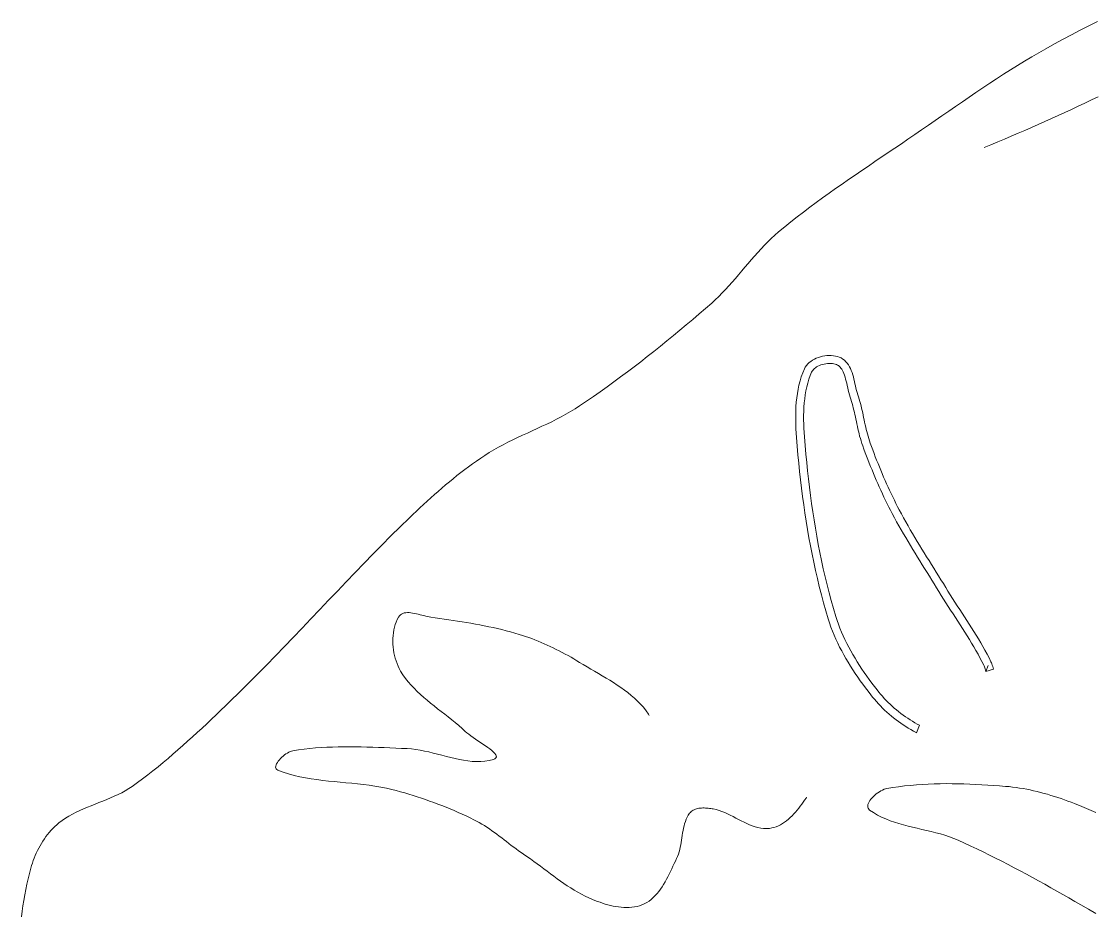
# Model space of a CAD drawing. Header units: inches. Extents: x -12 to 23, y -13.2 to 21.7.
# Drawn here: x -10.085 to -5.887, y 6.432 to 9.939 of the extents above; entities that cross this region are included whole.
import ezdxf

# ---------------------------------------------------------------- set-up
doc = ezdxf.new("R2010")
doc.units = ezdxf.units.IN
doc.header["$MEASUREMENT"] = 0
doc.layers.get('0').update_dxf_attribs({"lineweight": 0})

msp = doc.modelspace()

# ---------------------------------------------------------------- linework, layer by layer
at = {"color": 7, "linetype": 'Continuous', "lineweight": 0}
for p, q in [((-5.9428, 9.6064), (-5.9168, 9.6187)), ((-5.9168, 9.6187), (-5.8908, 9.631)), ((-5.8908, 9.631), (-5.8648, 9.6434)), ((-6.0211, 9.5703), (-5.995, 9.5822)), ((-5.995, 9.5822), (-5.9689, 9.5943)), ((-5.9689, 9.5943), (-5.9428, 9.6064)), ((-6.1261, 9.5233), (-6.0998, 9.5349)), ((-6.0998, 9.5349), (-6.0736, 9.5466)), ((-6.0736, 9.5466), (-6.0473, 9.5584)), ((-6.0473, 9.5584), (-6.0211, 9.5703)), ((-6.2053, 9.4889), (-6.1789, 9.5003)), ((-6.1789, 9.5003), (-6.1525, 9.5117)), ((-6.1525, 9.5117), (-6.1261, 9.5233)), ((-6.3113, 9.4444), (-6.2848, 9.4554)), ((-6.2848, 9.4554), (-6.2582, 9.4665)), ((-6.2582, 9.4665), (-6.2317, 9.4777)), ((-6.2317, 9.4777), (-6.2053, 9.4889))]:
    msp.add_line(p, q, dxfattribs=at)
for points in [[(-10.0854, 6.4278), (-10.0826, 6.4491), (-10.0794, 6.4705), (-10.076, 6.4918), (-10.0723, 6.513), (-10.0683, 6.5341), (-10.0639, 6.5552), (-10.0592, 6.5762), (-10.0541, 6.5971), (-10.0486, 6.6179), (-10.0457, 6.628), (-10.0426, 6.638), (-10.0391, 6.648), (-10.0354, 6.658), (-10.0314, 6.6678), (-10.0271, 6.6776), (-10.0225, 6.6873), (-10.0176, 6.6968), (-10.0125, 6.7062), (-10.0071, 6.7154), (-10.0015, 6.7245), (-9.9955, 6.7334), (-9.9893, 6.742), (-9.9829, 6.7505), (-9.9762, 6.7587), (-9.9692, 6.7666), (-9.962, 6.7743), (-9.9545, 6.7816), (-9.9467, 6.7887), (-9.9387, 6.7954), (-9.926, 6.8051), (-9.9128, 6.8141), (-9.8992, 6.8225), (-9.8853, 6.8303), (-9.871, 6.8376), (-9.8564, 6.8444), (-9.8417, 6.851), (-9.8267, 6.8572), (-9.8117, 6.8633), (-9.7966, 6.8693), (-9.7814, 6.8752), (-9.7662, 6.8811), (-9.7512, 6.8872), (-9.7362, 6.8935), (-9.7214, 6.9), (-9.7068, 6.9068), (-9.6924, 6.9141), (-9.6784, 6.9218), (-9.6647, 6.9302), (-9.6513, 6.9391), (-9.6307, 6.954), (-9.6102, 6.9692), (-9.59, 6.9846), (-9.5699, 7.0003), (-9.55, 7.0162), (-9.5303, 7.0323), (-9.5107, 7.0486), (-9.4913, 7.0651), (-9.472, 7.0818), (-9.4529, 7.0987), (-9.4338, 7.1157), (-9.4149, 7.1328), (-9.3961, 7.15), (-9.3774, 7.1674), (-9.3588, 7.1848), (-9.3403, 7.2024), (-9.3218, 7.22), (-9.3034, 7.2376), (-9.285, 7.2553), (-9.2667, 7.273), (-9.2308, 7.3081), (-9.1952, 7.3435), (-9.1598, 7.3791), (-9.1246, 7.4149), (-9.0895, 7.4509), (-9.0547, 7.487), (-9.0199, 7.5232), (-8.9852, 7.5596), (-8.9506, 7.596), (-8.9161, 7.6324), (-8.8815, 7.6688), (-8.8469, 7.7052), (-8.8122, 7.7416), (-8.7774, 7.7778), (-8.7425, 7.8139), (-8.7075, 7.8499), (-8.6722, 7.8856), (-8.6368, 7.9212), (-8.6011, 7.9565), (-8.5651, 7.9915), (-8.5513, 8.0049), (-8.5374, 8.0181), (-8.5233, 8.0313), (-8.5093, 8.0444), (-8.4951, 8.0575), (-8.4808, 8.0704), (-8.4665, 8.0833), (-8.452, 8.096), (-8.4374, 8.1086), (-8.4228, 8.1211), (-8.408, 8.1334), (-8.3931, 8.1456), (-8.3781, 8.1576), (-8.3629, 8.1695), (-8.3477, 8.1812), (-8.3323, 8.1927), (-8.3167, 8.204), (-8.3011, 8.2151), (-8.2852, 8.226), (-8.2693, 8.2367), (-8.2516, 8.2479), (-8.2336, 8.2587), (-8.2153, 8.269), (-8.1969, 8.2789), (-8.1782, 8.2885), (-8.1593, 8.2978), (-8.1404, 8.3069), (-8.1213, 8.3159), (-8.1022, 8.3247), (-8.083, 8.3335), (-8.0639, 8.3422), (-8.0448, 8.3511), (-8.0257, 8.3601), (-8.0068, 8.3692), (-7.988, 8.3786), (-7.9694, 8.3883), (-7.951, 8.3983), (-7.9328, 8.4088), (-7.9149, 8.4197), (-7.8973, 8.4311), (-7.8702, 8.4495), (-7.8432, 8.4682), (-7.8163, 8.487), (-7.7896, 8.5061), (-7.763, 8.5254), (-7.7365, 8.5449), (-7.7102, 8.5645), (-7.6841, 8.5844), (-7.658, 8.6044), (-7.6321, 8.6246), (-7.6063, 8.645), (-7.5807, 8.6655), (-7.5551, 8.6862), (-7.5297, 8.7071), (-7.5044, 8.728), (-7.4792, 8.7491), (-7.4542, 8.7703), (-7.4292, 8.7917), (-7.4043, 8.8132), (-7.3796, 8.8347), (-7.3654, 8.8475), (-7.3516, 8.8607), (-7.3381, 8.8743), (-7.3249, 8.8882), (-7.3119, 8.9023), (-7.2992, 8.9166), (-7.2866, 8.9311), (-7.2741, 8.9457), (-7.2617, 8.9603), (-7.2493, 8.975), (-7.2369, 8.9897), (-7.2244, 9.0044), (-7.2119, 9.0189), (-7.1992, 9.0332), (-7.1863, 9.0474), (-7.1732, 9.0613), (-7.1598, 9.075), (-7.1461, 9.0883), (-7.132, 9.1012), (-7.1175, 9.1137), (-7.0935, 9.1335), (-7.0692, 9.1531), (-7.0447, 9.1724), (-7.02, 9.1914), (-6.9951, 9.2102), (-6.97, 9.2288), (-6.9448, 9.2471), (-6.9195, 9.2653), (-6.894, 9.2834), (-6.8684, 9.3013), (-6.8428, 9.3191), (-6.817, 9.3368), (-6.7912, 9.3544), (-6.7654, 9.372), (-6.7395, 9.3895), (-6.6878, 9.4245), (-6.6619, 9.442), (-6.6361, 9.4595), (-6.6104, 9.4772), (-6.5837, 9.4955), (-6.5571, 9.5139), (-6.5304, 9.5323), (-6.5038, 9.5507), (-6.4772, 9.5691), (-6.4505, 9.5876), (-6.4239, 9.6059), (-6.3971, 9.6242), (-6.3704, 9.6425), (-6.3436, 9.6606), (-6.3167, 9.6786), (-6.2897, 9.6965), (-6.2626, 9.7142), (-6.2354, 9.7317), (-6.2081, 9.7491), (-6.1807, 9.7662), (-6.1531, 9.7831), (-6.1253, 9.7997), (-6.0974, 9.8161), (-6.0694, 9.8322), (-6.036, 9.8508), (-6.0025, 9.8691), (-5.9688, 9.887), (-5.935, 9.9047), (-5.901, 9.922), (-5.8669, 9.9392)], [(-6.3051, 7.3901), (-6.3064, 7.3952), (-6.3078, 7.3997), (-6.3092, 7.404), (-6.3106, 7.4078), (-6.3119, 7.4112), (-6.3132, 7.414), (-6.3204, 7.4286), (-6.3279, 7.4433), (-6.3357, 7.4578), (-6.3438, 7.4723), (-6.3521, 7.4867), (-6.3606, 7.5011), (-6.3693, 7.5154), (-6.3781, 7.5296), (-6.3872, 7.5439), (-6.3963, 7.5581), (-6.4055, 7.5724), (-6.4148, 7.5866), (-6.4242, 7.6009), (-6.4336, 7.6152), (-6.443, 7.6296), (-6.4524, 7.6441), (-6.4617, 7.6586), (-6.471, 7.6732), (-6.4801, 7.6879), (-6.4891, 7.7027), (-6.4983, 7.7178), (-6.5075, 7.7329), (-6.5168, 7.7479), (-6.5261, 7.7629), (-6.5354, 7.7779), (-6.5448, 7.793), (-6.5542, 7.808), (-6.5635, 7.8231), (-6.5729, 7.8382), (-6.5823, 7.8534), (-6.5916, 7.8686), (-6.6009, 7.8838), (-6.6101, 7.8992), (-6.6192, 7.9146), (-6.6283, 7.93), (-6.6373, 7.9456), (-6.6461, 7.9612), (-6.6548, 7.977), (-6.6634, 7.9928), (-6.6719, 8.0087), (-6.6786, 8.0217), (-6.6851, 8.0346), (-6.6916, 8.0476), (-6.698, 8.0607), (-6.7043, 8.0738), (-6.7105, 8.0869), (-6.7166, 8.1001), (-6.7226, 8.1133), (-6.7285, 8.1266), (-6.7343, 8.1399), (-6.74, 8.1532), (-6.7457, 8.1666), (-6.7512, 8.18), (-6.7567, 8.1934), (-6.762, 8.2069), (-6.7673, 8.2204), (-6.7725, 8.2339), (-6.7777, 8.2475), (-6.7827, 8.261), (-6.7877, 8.2748), (-6.791, 8.2842), (-6.7941, 8.2939), (-6.7969, 8.3035), (-6.7996, 8.313), (-6.802, 8.3226), (-6.8043, 8.3321), (-6.8065, 8.3416), (-6.8086, 8.351), (-6.8106, 8.3603), (-6.8125, 8.3696), (-6.8144, 8.3788), (-6.8164, 8.3879), (-6.8183, 8.3969), (-6.8203, 8.4058), (-6.8224, 8.4146), (-6.8245, 8.4233), (-6.8268, 8.4319), (-6.8291, 8.4404), (-6.8317, 8.4487), (-6.8345, 8.4574), (-6.8373, 8.466), (-6.8399, 8.4752), (-6.8422, 8.4843), (-6.8444, 8.4934), (-6.8465, 8.5024), (-6.8485, 8.5113), (-6.8505, 8.5199), (-6.8525, 8.5283), (-6.8546, 8.5364), (-6.8568, 8.5441), (-6.8591, 8.5514), (-6.8616, 8.5582), (-6.8642, 8.5645), (-6.867, 8.5701), (-6.8699, 8.5751), (-6.873, 8.5795), (-6.8761, 8.5832), (-6.8794, 8.5864), (-6.883, 8.5891), (-6.8869, 8.5914), (-6.8909, 8.5932), (-6.8954, 8.5948), (-6.9006, 8.5961), (-6.9062, 8.597), (-6.9122, 8.5975), (-6.9186, 8.5976), (-6.9251, 8.5972), (-6.9317, 8.5965), (-6.9383, 8.5953), (-6.9449, 8.5937), (-6.9512, 8.5917), (-6.9573, 8.5893), (-6.963, 8.5867), (-6.9683, 8.5838), (-6.973, 8.5806), (-6.9772, 8.5774), (-6.9807, 8.574), (-6.9836, 8.5707), (-6.9858, 8.5674), (-6.9878, 8.5637), (-6.9934, 8.55), (-6.9986, 8.5356), (-7.0031, 8.5208), (-7.007, 8.5057), (-7.0103, 8.4904), (-7.013, 8.4748), (-7.0151, 8.459), (-7.0168, 8.4429), (-7.018, 8.4267), (-7.0188, 8.4102), (-7.0191, 8.3937), (-7.0191, 8.377), (-7.0188, 8.3602), (-7.0182, 8.3433), (-7.0173, 8.3264), (-7.0162, 8.3094), (-7.0149, 8.2925), (-7.0135, 8.2755), (-7.0119, 8.2586), (-7.0104, 8.2418), (-7.0072, 8.2094), (-7.0038, 8.1771), (-7.0002, 8.1448), (-6.9963, 8.1126), (-6.9922, 8.0803), (-6.9878, 8.0481), (-6.9832, 8.016), (-6.9783, 7.9839), (-6.9731, 7.9519), (-6.9675, 7.9199), (-6.9617, 7.888), (-6.9555, 7.8562), (-6.949, 7.8245), (-6.9422, 7.7928), (-6.935, 7.7613), (-6.9274, 7.7299), (-6.9194, 7.6986), (-6.9111, 7.6674), (-6.9024, 7.6363), (-6.8933, 7.6055), (-6.8883, 7.59), (-6.8829, 7.5747), (-6.8772, 7.5595), (-6.871, 7.5444), (-6.8644, 7.5294), (-6.8575, 7.5145), (-6.8502, 7.4997), (-6.8425, 7.485), (-6.8346, 7.4705), (-6.8264, 7.456), (-6.8178, 7.4417), (-6.809, 7.4274), (-6.8, 7.4133), (-6.7907, 7.3993), (-6.7813, 7.3854), (-6.7716, 7.3716), (-6.7618, 7.3579), (-6.7518, 7.3443), (-6.7417, 7.3308), (-6.7315, 7.3176), (-6.7247, 7.309), (-6.7178, 7.3006), (-6.7106, 7.2924), (-6.7033, 7.2842), (-6.6957, 7.2763), (-6.688, 7.2685), (-6.6801, 7.2608), (-6.672, 7.2534), (-6.6638, 7.2461), (-6.6554, 7.2389), (-6.6469, 7.232), (-6.6382, 7.2252), (-6.6293, 7.2186), (-6.6204, 7.2122), (-6.6113, 7.206), (-6.6021, 7.2), (-6.5928, 7.1942), (-6.5834, 7.1887), (-6.5738, 7.1833), (-6.5655, 7.1789), (-6.5649, 7.1786), (-6.5765, 7.1496), (-6.5787, 7.1505), (-6.5889, 7.1559), (-6.599, 7.1616), (-6.609, 7.1675), (-6.6188, 7.1736), (-6.6286, 7.18), (-6.6382, 7.1866), (-6.6477, 7.1933), (-6.6571, 7.2003), (-6.6663, 7.2075), (-6.6754, 7.2149), (-6.6843, 7.2225), (-6.693, 7.2302), (-6.7016, 7.2382), (-6.71, 7.2463), (-6.7182, 7.2546), (-6.7262, 7.263), (-6.734, 7.2716), (-6.7416, 7.2804), (-6.749, 7.2893), (-6.7562, 7.2984), (-6.7666, 7.312), (-6.7769, 7.3257), (-6.7871, 7.3395), (-6.7971, 7.3535), (-6.807, 7.3676), (-6.8167, 7.3819), (-6.8262, 7.3963), (-6.8355, 7.4108), (-6.8446, 7.4255), (-6.8534, 7.4403), (-6.8619, 7.4553), (-6.8701, 7.4704), (-6.8781, 7.4856), (-6.8856, 7.501), (-6.8929, 7.5165), (-6.8998, 7.5322), (-6.9062, 7.548), (-6.9123, 7.564), (-6.9179, 7.5801), (-6.9231, 7.5964), (-6.9324, 7.6277), (-6.9412, 7.6591), (-6.9497, 7.6907), (-6.9577, 7.7224), (-6.9654, 7.7542), (-6.9727, 7.786), (-6.9796, 7.818), (-6.9862, 7.8501), (-6.9924, 7.8822), (-6.9983, 7.9144), (-7.0039, 7.9467), (-7.0091, 7.979), (-7.0141, 8.0114), (-7.0188, 8.0438), (-7.0232, 8.0763), (-7.0273, 8.1087), (-7.0312, 8.1412), (-7.0349, 8.1737), (-7.0383, 8.2063), (-7.0415, 8.2388), (-7.0431, 8.2557), (-7.0446, 8.2728), (-7.046, 8.29), (-7.0473, 8.3072), (-7.0485, 8.3246), (-7.0494, 8.3419), (-7.05, 8.3593), (-7.0504, 8.3767), (-7.0504, 8.394), (-7.05, 8.4113), (-7.0492, 8.4285), (-7.0479, 8.4457), (-7.0462, 8.4627), (-7.0438, 8.4796), (-7.0409, 8.4963), (-7.0374, 8.5129), (-7.0332, 8.5292), (-7.0283, 8.5454), (-7.0226, 8.5613), (-7.0161, 8.5769), (-7.0126, 8.5836), (-7.0084, 8.5898), (-7.0033, 8.5956), (-6.9976, 8.601), (-6.9913, 8.606), (-6.9845, 8.6105), (-6.9772, 8.6146), (-6.9695, 8.6181), (-6.9615, 8.6212), (-6.9533, 8.6238), (-6.9448, 8.6259), (-6.9363, 8.6274), (-6.9277, 8.6284), (-6.9192, 8.6288), (-6.9107, 8.6287), (-6.9024, 8.628), (-6.8944, 8.6267), (-6.8866, 8.6248), (-6.8793, 8.6223), (-6.8724, 8.6192), (-6.8654, 8.615), (-6.859, 8.6101), (-6.8533, 8.6046), (-6.8482, 8.5986), (-6.8436, 8.592), (-6.8395, 8.5849), (-6.8358, 8.5775), (-6.8325, 8.5697), (-6.8295, 8.5616), (-6.8269, 8.5532), (-6.8244, 8.5446), (-6.8222, 8.5359), (-6.82, 8.5271), (-6.818, 8.5182), (-6.816, 8.5093), (-6.814, 8.5006), (-6.8119, 8.4919), (-6.8097, 8.4833), (-6.8074, 8.475), (-6.8048, 8.467), (-6.8019, 8.4581), (-6.7991, 8.4491), (-6.7966, 8.4401), (-6.7942, 8.431), (-6.792, 8.4219), (-6.7898, 8.4128), (-6.7878, 8.4036), (-6.7858, 8.3944), (-6.7839, 8.3852), (-6.7819, 8.376), (-6.78, 8.3668), (-6.778, 8.3576), (-6.776, 8.3484), (-6.7739, 8.3393), (-6.7717, 8.3302), (-6.7694, 8.3211), (-6.7669, 8.312), (-6.7642, 8.3031), (-6.7614, 8.2941), (-6.7583, 8.2853), (-6.7534, 8.2719), (-6.7484, 8.2585), (-6.7433, 8.2451), (-6.7382, 8.2317), (-6.733, 8.2184), (-6.7277, 8.2051), (-6.7223, 8.1919), (-6.7168, 8.1787), (-6.7113, 8.1655), (-6.7056, 8.1523), (-6.6999, 8.1392), (-6.6941, 8.1262), (-6.6882, 8.1131), (-6.6822, 8.1001), (-6.6761, 8.0872), (-6.6699, 8.0743), (-6.6636, 8.0615), (-6.6572, 8.0487), (-6.6507, 8.0359), (-6.6442, 8.0232), (-6.6359, 8.0076), (-6.6274, 7.992), (-6.6188, 7.9765), (-6.6101, 7.9611), (-6.6013, 7.9457), (-6.5923, 7.9304), (-6.5833, 7.9152), (-6.5741, 7.9), (-6.5649, 7.8849), (-6.5557, 7.8698), (-6.5464, 7.8547), (-6.537, 7.8396), (-6.5276, 7.8245), (-6.5183, 7.8095), (-6.5089, 7.7944), (-6.4995, 7.7794), (-6.4902, 7.7643), (-6.4809, 7.7492), (-6.4716, 7.7341), (-6.4624, 7.7189), (-6.4535, 7.7043), (-6.4445, 7.6898), (-6.4354, 7.6754), (-6.4261, 7.661), (-6.4168, 7.6467), (-6.4074, 7.6324), (-6.3981, 7.6181), (-6.3887, 7.6037), (-6.3793, 7.5894), (-6.37, 7.5751), (-6.3608, 7.5607), (-6.3517, 7.5462), (-6.3426, 7.5317), (-6.3338, 7.5172), (-6.3251, 7.5025), (-6.3166, 7.4877), (-6.3083, 7.4728), (-6.3002, 7.4578), (-6.2924, 7.4426), (-6.2849, 7.4273), (-6.2832, 7.4234), (-6.2814, 7.419), (-6.2797, 7.4142), (-6.278, 7.4091), (-6.2764, 7.4037), (-6.2749, 7.3982), (-6.3051, 7.3901), (-6.2965, 7.4125)]]:
    msp.add_lwpolyline(points, dxfattribs=at)
at = {"color": 7, "linetype": 'Continuous', "lineweight": 0, "flags": 128}
for points in [[(-7.0079, 6.897), (-7.0079, 6.897), (-7.0085, 6.8948), (-7.0098, 6.8926), (-7.0098, 6.8926), (-7.0098, 6.8926), (-7.0098, 6.8926), (-7.0152, 6.8849), (-7.0208, 6.8772), (-7.0265, 6.8693), (-7.0324, 6.8615), (-7.0385, 6.8537), (-7.0448, 6.846), (-7.0513, 6.8384), (-7.0579, 6.8311), (-7.0648, 6.8239), (-7.0718, 6.8171), (-7.0791, 6.8105), (-7.0865, 6.8044), (-7.0941, 6.7987), (-7.102, 6.7934), (-7.11, 6.7887), (-7.1183, 6.7845), (-7.1267, 6.7809), (-7.1354, 6.778), (-7.1443, 6.7758), (-7.1535, 6.7743), (-7.1649, 6.7735), (-7.1763, 6.7739), (-7.1875, 6.7752), (-7.1986, 6.7774), (-7.2096, 6.7804), (-7.2205, 6.7841), (-7.2314, 6.7883), (-7.2422, 6.7931), (-7.2529, 6.7982), (-7.2637, 6.8036), (-7.2744, 6.8091), (-7.2852, 6.8148), (-7.2959, 6.8204), (-7.3067, 6.8259), (-7.3176, 6.8311), (-7.3285, 6.8361), (-7.3396, 6.8406), (-7.3507, 6.8445), (-7.3619, 6.8478), (-7.3733, 6.8504), (-7.378, 6.8512), (-7.3829, 6.852), (-7.3879, 6.8527), (-7.393, 6.8533), (-7.3982, 6.8538), (-7.4034, 6.8541), (-7.4087, 6.8543), (-7.414, 6.8542), (-7.4192, 6.854), (-7.4243, 6.8536), (-7.4294, 6.853), (-7.4343, 6.852), (-7.4391, 6.8509), (-7.4437, 6.8494), (-7.4482, 6.8476), (-7.4523, 6.8455), (-7.4563, 6.8431), (-7.4599, 6.8403), (-7.4632, 6.8371), (-7.4662, 6.8335), (-7.4714, 6.8259), (-7.4758, 6.818), (-7.4796, 6.8098), (-7.4829, 6.8013), (-7.4857, 6.7926), (-7.4881, 6.7837), (-7.4902, 6.7746), (-7.492, 6.7655), (-7.4935, 6.7562), (-7.495, 6.7468), (-7.4964, 6.7374), (-7.4977, 6.728), (-7.4992, 6.7186), (-7.5008, 6.7092), (-7.5026, 6.7), (-7.5046, 6.6908), (-7.507, 6.6818), (-7.5098, 6.673), (-7.5131, 6.6643), (-7.517, 6.656), (-7.5218, 6.6461), (-7.5266, 6.636), (-7.5315, 6.6259), (-7.5364, 6.6156), (-7.5413, 6.6053), (-7.5463, 6.5949), (-7.5515, 6.5847), (-7.5568, 6.5745), (-7.5623, 6.5645), (-7.568, 6.5547), (-7.574, 6.5452), (-7.5802, 6.536), (-7.5868, 6.527), (-7.5937, 6.5185), (-7.6009, 6.5105), (-7.6086, 6.5029), (-7.6167, 6.4958), (-7.6252, 6.4894), (-7.6342, 6.4836), (-7.6437, 6.4784), (-7.653, 6.4744), (-7.6626, 6.471), (-7.6723, 6.4683), (-7.6822, 6.4663), (-7.6924, 6.4649), (-7.7026, 6.4641), (-7.713, 6.4639), (-7.7234, 6.4641), (-7.734, 6.4649), (-7.7445, 6.4661), (-7.7551, 6.4677), (-7.7657, 6.4697), (-7.7762, 6.472), (-7.7866, 6.4747), (-7.797, 6.4776), (-7.8073, 6.4808), (-7.8174, 6.4842), (-7.8273, 6.4878), (-7.8371, 6.4915), (-7.8466, 6.4953), (-7.8614, 6.5018), (-7.876, 6.5086), (-7.8904, 6.516), (-7.9045, 6.5238), (-7.9184, 6.5319), (-7.9321, 6.5404), (-7.9457, 6.5492), (-7.9592, 6.5582), (-7.9725, 6.5675), (-7.9857, 6.5769), (-7.9989, 6.5865), (-8.012, 6.5962), (-8.025, 6.6059), (-8.0381, 6.6157), (-8.0511, 6.6255), (-8.0642, 6.6352), (-8.0773, 6.6449), (-8.0905, 6.6544), (-8.1038, 6.6637), (-8.1171, 6.6729), (-8.1269, 6.6796), (-8.1366, 6.6864), (-8.1462, 6.6934), (-8.1557, 6.7005), (-8.1652, 6.7077), (-8.1746, 6.7149), (-8.184, 6.7222), (-8.1934, 6.7295), (-8.2029, 6.7367), (-8.2123, 6.7439), (-8.2218, 6.7511), (-8.2314, 6.7581), (-8.241, 6.7651), (-8.2507, 6.7719), (-8.2605, 6.7785), (-8.2704, 6.7849), (-8.2805, 6.7911), (-8.2906, 6.797), (-8.301, 6.8027), (-8.3115, 6.8081), (-8.3269, 6.8156), (-8.3424, 6.8229), (-8.358, 6.8301), (-8.3736, 6.8371), (-8.3894, 6.8439), (-8.4052, 6.8506), (-8.421, 6.8571), (-8.437, 6.8635), (-8.453, 6.8697), (-8.4691, 6.8757), (-8.4852, 6.8815), (-8.5014, 6.8872), (-8.5176, 6.8927), (-8.5339, 6.8981), (-8.5503, 6.9032), (-8.5667, 6.9082), (-8.5831, 6.9131), (-8.5996, 6.9177), (-8.6162, 6.9222), (-8.6328, 6.9265), (-8.6549, 6.9316), (-8.6772, 6.9361), (-8.6996, 6.94), (-8.7222, 6.9433), (-8.7449, 6.9462), (-8.7676, 6.9488), (-8.7904, 6.9512), (-8.8133, 6.9534), (-8.8361, 6.9555), (-8.8589, 6.9577), (-8.8817, 6.96), (-8.9044, 6.9626), (-8.927, 6.9655), (-8.9495, 6.9688), (-8.9719, 6.9726), (-8.9941, 6.977), (-9.0161, 6.9821), (-9.0379, 6.988), (-9.0595, 6.9948), (-9.0808, 7.0025), (-9.0846, 7.0046), (-9.0872, 7.0074), (-9.0887, 7.0107), (-9.0891, 7.0144), (-9.0886, 7.0186), (-9.0872, 7.0231), (-9.0849, 7.0279), (-9.082, 7.0328), (-9.0784, 7.0379), (-9.0743, 7.043), (-9.0697, 7.048), (-9.0647, 7.0529), (-9.0595, 7.0576), (-9.054, 7.0621), (-9.0484, 7.0661), (-9.0428, 7.0698), (-9.0372, 7.0729), (-9.0318, 7.0755), (-9.0265, 7.0774), (-9.0216, 7.0786), (-8.9995, 7.082), (-8.9773, 7.085), (-8.955, 7.0875), (-8.9328, 7.0895), (-8.9104, 7.0912), (-8.8881, 7.0925), (-8.8657, 7.0934), (-8.8432, 7.094), (-8.8208, 7.0944), (-8.7983, 7.0944), (-8.7758, 7.0943), (-8.7533, 7.0939), (-8.7308, 7.0934), (-8.7083, 7.0927), (-8.6858, 7.0919), (-8.6633, 7.091), (-8.6409, 7.09), (-8.6184, 7.089), (-8.596, 7.088), (-8.5736, 7.0871), (-8.5565, 7.0859), (-8.5395, 7.0838), (-8.5224, 7.0811), (-8.5053, 7.0777), (-8.4882, 7.0739), (-8.4711, 7.0697), (-8.454, 7.0653), (-8.4369, 7.0608), (-8.4198, 7.0563), (-8.4028, 7.052), (-8.3858, 7.048), (-8.3688, 7.0443), (-8.3519, 7.0412), (-8.3351, 7.0388), (-8.3183, 7.0371), (-8.3016, 7.0363), (-8.2849, 7.0366), (-8.2683, 7.038), (-8.2518, 7.0407), (-8.2355, 7.0448), (-8.2293, 7.0473), (-8.2255, 7.0505), (-8.2238, 7.0542), (-8.2242, 7.0584), (-8.2264, 7.0631), (-8.2302, 7.0683), (-8.2354, 7.0737), (-8.2419, 7.0795), (-8.2494, 7.0856), (-8.2577, 7.0919), (-8.2667, 7.0983), (-8.2762, 7.1048), (-8.2859, 7.1114), (-8.2957, 7.118), (-8.3054, 7.1245), (-8.3148, 7.1309), (-8.3236, 7.1372), (-8.3318, 7.1433), (-8.3391, 7.1492), (-8.3454, 7.1547), (-8.3581, 7.1665), (-8.3712, 7.178), (-8.3846, 7.1893), (-8.3983, 7.2004), (-8.4121, 7.2113), (-8.426, 7.2221), (-8.44, 7.2329), (-8.454, 7.2437), (-8.4679, 7.2546), (-8.4816, 7.2655), (-8.4952, 7.2766), (-8.5086, 7.2879), (-8.5216, 7.2995), (-8.5342, 7.3113), (-8.5465, 7.3235), (-8.5582, 7.3361), (-8.5694, 7.3491), (-8.5799, 7.3626), (-8.5898, 7.3767), (-8.5989, 7.3914), (-8.6041, 7.4007), (-8.6088, 7.4104), (-8.613, 7.4205), (-8.6168, 7.4308), (-8.6201, 7.4414), (-8.623, 7.4522), (-8.6253, 7.4632), (-8.6272, 7.4743), (-8.6286, 7.4855), (-8.6294, 7.4968), (-8.6298, 7.508), (-8.6296, 7.5193), (-8.6288, 7.5304), (-8.6275, 7.5414), (-8.6256, 7.5523), (-8.6232, 7.5629), (-8.6201, 7.5733), (-8.6165, 7.5835), (-8.6122, 7.5933), (-8.6074, 7.6027), (-8.604, 7.6077), (-8.6, 7.6118), (-8.5954, 7.615), (-8.5903, 7.6174), (-8.5848, 7.6191), (-8.5788, 7.6201), (-8.5725, 7.6205), (-8.5659, 7.6203), (-8.559, 7.6198), (-8.5519, 7.6188), (-8.5447, 7.6175), (-8.5374, 7.6159), (-8.53, 7.6142), (-8.5225, 7.6123), (-8.5152, 7.6104), (-8.5079, 7.6085), (-8.5007, 7.6068), (-8.4938, 7.6051), (-8.487, 7.6038), (-8.4806, 7.6027), (-8.4631, 7.6002), (-8.4456, 7.5977), (-8.4281, 7.5951), (-8.4106, 7.5926), (-8.3931, 7.5899), (-8.3756, 7.5872), (-8.3582, 7.5844), (-8.3407, 7.5816), (-8.3233, 7.5786), (-8.3058, 7.5755), (-8.2885, 7.5723), (-8.2711, 7.5689), (-8.2538, 7.5653), (-8.2365, 7.5616), (-8.2193, 7.5578), (-8.2021, 7.5537), (-8.185, 7.5494), (-8.1679, 7.5448), (-8.151, 7.5401), (-8.134, 7.5351), (-8.1216, 7.5312), (-8.1092, 7.5271), (-8.0968, 7.5228), (-8.0846, 7.5183), (-8.0723, 7.5136), (-8.0602, 7.5088), (-8.0481, 7.5038), (-8.0361, 7.4986), (-8.0241, 7.4933), (-8.0122, 7.4877), (-8.0004, 7.4821), (-7.9887, 7.4763), (-7.977, 7.4703), (-7.9654, 7.4643), (-7.9539, 7.4581), (-7.9424, 7.4517), (-7.931, 7.4452), (-7.9197, 7.4387), (-7.9085, 7.432), (-7.8973, 7.4252), (-7.8828, 7.4164), (-7.8682, 7.4076), (-7.8534, 7.399), (-7.8385, 7.3903), (-7.8236, 7.3816), (-7.8087, 7.3728), (-7.7938, 7.364), (-7.779, 7.355), (-7.7644, 7.3458), (-7.75, 7.3364), (-7.7358, 7.3268), (-7.722, 7.3168), (-7.7084, 7.3066), (-7.6952, 7.2959), (-7.6825, 7.2849), (-7.6702, 7.2734), (-7.6585, 7.2615), (-7.6473, 7.249), (-7.6367, 7.2359), (-7.6268, 7.2223), (-7.6241, 7.2173), (-7.6241, 7.2173)], [(-5.8737, 6.4401), (-5.9028, 6.4572), (-5.932, 6.4742), (-5.9556, 6.4878), (-5.9792, 6.5013), (-6.0029, 6.5148), (-6.0266, 6.5282), (-6.0504, 6.5416), (-6.0741, 6.5549), (-6.098, 6.5681), (-6.1219, 6.5812), (-6.1458, 6.5942), (-6.1698, 6.6071), (-6.1939, 6.6199), (-6.218, 6.6325), (-6.2422, 6.645), (-6.2665, 6.6574), (-6.2908, 6.6696), (-6.3152, 6.6816), (-6.3398, 6.6934), (-6.3644, 6.7051), (-6.389, 6.7165), (-6.4138, 6.7278), (-6.4307, 6.7349), (-6.4479, 6.7413), (-6.4654, 6.7471), (-6.4832, 6.7524), (-6.5011, 6.7573), (-6.5191, 6.7618), (-6.5373, 6.7662), (-6.5555, 6.7704), (-6.5737, 6.7746), (-6.5919, 6.7788), (-6.6099, 6.7832), (-6.6278, 6.7879), (-6.6456, 6.7929), (-6.6631, 6.7984), (-6.6803, 6.8044), (-6.6971, 6.8111), (-6.7136, 6.8185), (-6.7297, 6.8267), (-6.7453, 6.8359), (-6.7604, 6.8461), (-6.7641, 6.8496), (-6.7666, 6.8535), (-6.7678, 6.8578), (-6.768, 6.8625), (-6.7671, 6.8674), (-6.7654, 6.8726), (-6.7628, 6.8779), (-6.7594, 6.8833), (-6.7554, 6.8887), (-6.7509, 6.894), (-6.7458, 6.8993), (-6.7403, 6.9044), (-6.7346, 6.9092), (-6.7286, 6.9137), (-6.7224, 6.9178), (-6.7163, 6.9215), (-6.7101, 6.9247), (-6.7041, 6.9274), (-6.6983, 6.9294), (-6.6928, 6.9307), (-6.6698, 6.9344), (-6.6468, 6.9377), (-6.6238, 6.9406), (-6.6006, 6.943), (-6.5774, 6.945), (-6.5542, 6.9466), (-6.531, 6.9479), (-6.5077, 6.9487), (-6.4843, 6.9493), (-6.461, 6.9496), (-6.4376, 6.9495), (-6.4143, 6.9492), (-6.3909, 6.9486), (-6.3676, 6.9478), (-6.3442, 6.9468), (-6.3209, 6.9456), (-6.2976, 6.9442), (-6.2743, 6.9426), (-6.2511, 6.9409), (-6.2279, 6.9391), (-6.214, 6.9379), (-6.2001, 6.9363), (-6.1863, 6.9345), (-6.1725, 6.9325), (-6.1587, 6.9302), (-6.1449, 6.9276), (-6.1312, 6.9249), (-6.1176, 6.9219), (-6.1039, 6.9187), (-6.0903, 6.9152), (-6.0768, 6.9116), (-6.0633, 6.9078), (-6.0498, 6.9038), (-6.0364, 6.8997), (-6.0231, 6.8953), (-6.0098, 6.8908), (-5.9966, 6.8862), (-5.9835, 6.8814), (-5.9704, 6.8765), (-5.9574, 6.8715), (-5.9293, 6.8602), (-5.9014, 6.8485), (-5.8737, 6.8365)]]:
    msp.add_lwpolyline(points, dxfattribs=at)

doc.saveas('drawing.dxf')
